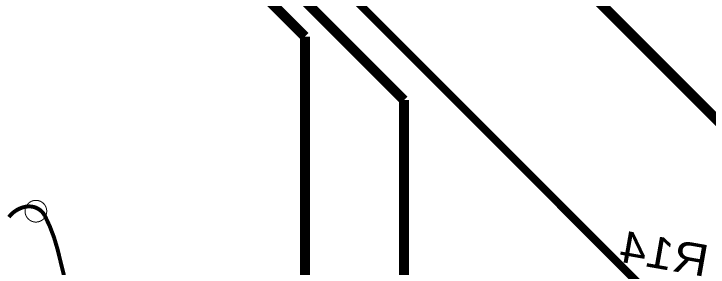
# Model space of a CAD drawing. Header units: millimetres. Extents: x -109 to -2, y -122 to 7.
# Drawn here: x -55.5 to -37.92, y -98.49 to -92.08 of the extents above; entities that cross this region are included whole.
import ezdxf
from ezdxf.enums import TextEntityAlignment as Align

# ---------------------------------------------------------------- set-up
doc = ezdxf.new("R2010")
doc.units = ezdxf.units.MM
doc.header["$MEASUREMENT"] = 0
for name, color, linetype, true_color in [('Board-Outline-Layer', 7, 'Continuous', 0xff00ff), ('Bottom-Layer', 7, 'Continuous', 0x0000ff), ('Bottom-Silkscreen-Layer', 7, 'Continuous', 0x66cc33), ('Multi-Layer', 7, 'Continuous', 0xc0c0c0)]:
    doc.layers.add(name, color=color, linetype=linetype, true_color=true_color)
doc.styles.get("Standard").update_dxf_attribs({"font": 'arial.ttf'})

msp = doc.modelspace()

# ---------------------------------------------------------------- linework, layer by layer
at = {"layer": 'Board-Outline-Layer', "const_width": 0.1}
msp.add_lwpolyline([(-55.631, -97.221, -0.073), (-55.486, -97.079, -0.072), (-55.304, -96.984, -0.086), (-55.113, -96.951, -0.282), (-54.716, -97.195, -0.055), (-54.404, -98.017, -0.014), (-53.993, -99.819), (-53.993, -99.819, -0.001), (-52.759, -106.076), (-52.759, -106.076, 0.003), (-52.074, -109.483), (-52.074, -109.483, 0.008), (-51.574, -111.713)], format="xyb", dxfattribs=at)
at = {"layer": 'Bottom-Layer'}
for points, const_width in [([(-34.553, -97.909), (-51.054, -81.407)], 0.254), ([(-38.882, -99.699), (-53.36, -85.221)], 0.2), ([(-55.144, -85.64), (-48.131, -92.654)], 0.254), ([(-49.504, -90.382), (-45.625, -94.261)], 0.254), ([(-48.131, -92.654), (-48.131, -106.332)], 0.254), ([(-45.625, -94.261), (-45.625, -105.286)], 0.254)]:
    msp.add_lwpolyline(points, dxfattribs=dict(at, const_width=const_width))
at = {"layer": 'Multi-Layer', "const_width": 0.0254}
msp.add_lwpolyline([(-55.222, -97.072, 1), (-54.672, -97.072), (-54.672, -97.072, 1), (-55.222, -97.072)], format="xyb", dxfattribs=at)

# ---------------------------------------------------------------- texts
at = {"layer": 'Bottom-Silkscreen-Layer', "text_generation_flag": 2, "width": 1.1}
msp.add_text('R14', height=0.8001, rotation=-10, dxfattribs=at).set_placement((-38.035, -98.971), align=Align.BOTTOM_LEFT)

doc.saveas('drawing.dxf')
